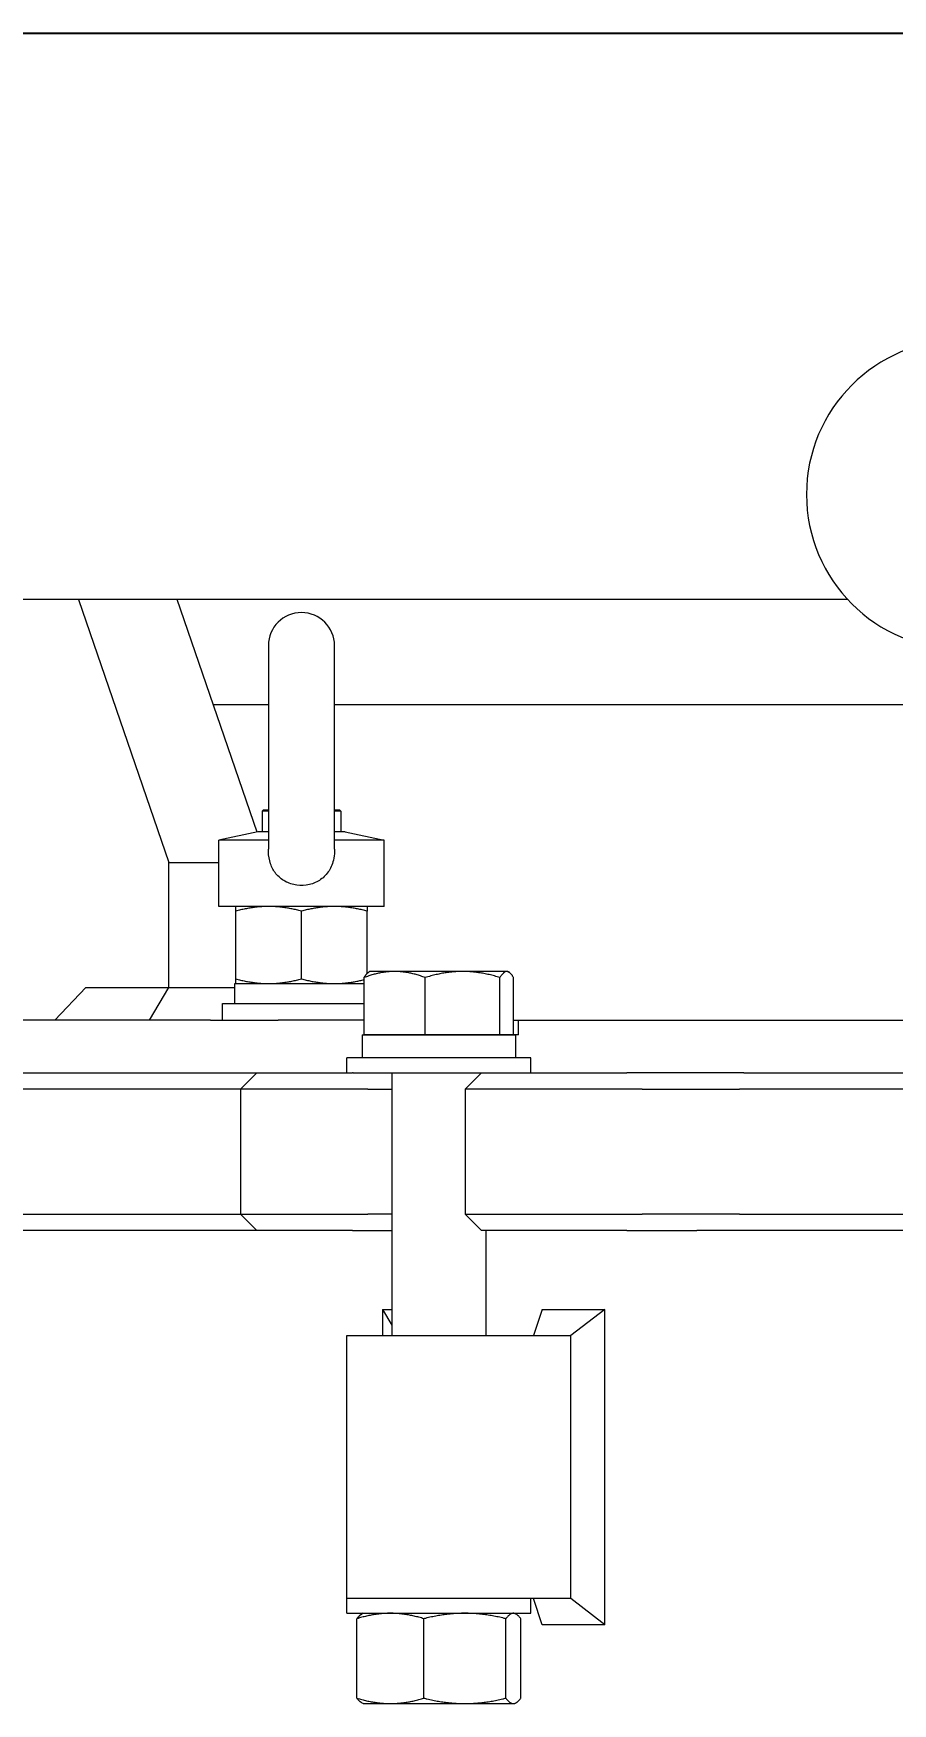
# Model space of a CAD drawing. Header units: inches. Extents: x 20 to 536, y 8 to 344.
# Drawn here: x 96.75 to 104.92, y 142.13 to 158.01 of the extents above; entities that cross this region are included whole.
import ezdxf

# ---------------------------------------------------------------- set-up
doc = ezdxf.new("R2010")
doc.units = ezdxf.units.IN
doc.header["$LTSCALE"] = 16
doc.header["$MEASUREMENT"] = 0
doc.linetypes.add('DASHED_SPACE', pattern=[0.2067, 0.1654, -0.0413])
for name, color, linetype, lineweight in [('Dimension (ANSI)', 7, 'Continuous', 25), ('Sketch Geometry (ANSI)', 7, 'Continuous', 25), ('Visible (ANSI)', 7, 'Continuous', 50)]:
    doc.layers.add(name, color=color, linetype=linetype, lineweight=lineweight)
doc.styles.add('MEMCOR Medium', font='arial.ttf')
doc.styles.add('Standard D-E', font='arial.ttf')
doc.dimstyles.new('Default (ANSI)', dxfattribs={"dimscale": 16, "dimtxt": 0.15, "dimasz": 0.098425, "dimexe": 0.125, "dimexo": 0.0625, "dimgap": 0.031496, "dimtad": 0, "dimtih": 1, "dimtoh": 1, "dimdec": 4, "dimrnd": 1e-08, "dimzin": 3, "dimdsep": 46, "dimlunit": 5, "dimtxsty": 'MEMCOR Medium', "dimcen": 0.09, "dimdle": 0.393701, "dimclrd": 256, "dimclre": 256, "dimclrt": 256, "dimadec": 0, "dimazin": 1, "dimtfac": 0.8, "dimtofl": 0, "dimtmove": 0, "dimatfit": 3, "dimfxl": 1, "dimfrac": 1, "dimtolj": 1, "dimtzin": 4, "dimlwd": -1, "dimlwe": -1, "dimarcsym": 0})
doc.dimstyles.new('in [mm] D-E NeptuneBenson', dxfattribs={"dimscale": 16, "dimtxt": 0.15, "dimasz": 0.098425, "dimexe": 0.125, "dimexo": 0.063, "dimgap": 0.031496, "dimtad": 0, "dimtih": 1, "dimtoh": 1, "dimdec": 4, "dimrnd": 1e-08, "dimzin": 3, "dimdsep": 46, "dimlunit": 5, "dimtxsty": 'Standard D-E', "dimcen": 0.09, "dimdle": 0.393701, "dimclrd": 256, "dimclre": 256, "dimclrt": 256, "dimadec": 1, "dimazin": 1, "dimtfac": 1, "dimtofl": 0, "dimtmove": 0, "dimatfit": 3, "dimfxl": 1, "dimfrac": 1, "dimtolj": 1, "dimtzin": 4, "dimlwd": -1, "dimlwe": -1, "dimarcsym": 0})

# ---------------------------------------------------------------- blocks, each defined once
blk = doc.blocks.new('*D23')
at = {"layer": 'Defpoints', "color": 0, "transparency": 16777216}
for p in [(80.3, 146.78), (141.437, 146.78), (141.437, 136.165)]:
    blk.add_point(p, dxfattribs=at)
at = {"layer": 'Dimension (ANSI)', "transparency": 16777216}
for p, q in [((80.3, 145.78), (80.3, 134.165)), ((141.437, 145.78), (141.437, 134.165)), ((81.875, 136.165), (139.862, 136.165)), ((141.437, 136.165), (144.859, 136.165))]:
    blk.add_line(p, q, dxfattribs=at)
for points in [[(81.875, 136.428), (81.875, 135.903), (80.3, 136.165)], [(139.862, 136.428), (139.862, 135.903), (141.437, 136.165)]]:
    blk.add_solid(points, dxfattribs=at)
at = {"layer": 'Dimension (ANSI)', "transparency": 16777216, "char_height": 2.4, "attachment_point": 5, "style": 'MEMCOR Medium'}
for s, insert in [('\\A1; 61{\\H0.8x;\\S1#8;} in', (154.458, 138.634)), ('\\A1;[1552.9 mm]', (154.458, 134.123))]:
    blk.add_mtext(s, dxfattribs=dict(at, insert=insert))
blk = doc.blocks.new('*D24')
at = {"layer": 'Defpoints', "color": 0, "transparency": 16777216}
for p in [(33.616, 158.01), (110.294, 158.01), (85.585, 47.596)]:
    blk.add_point(p, dxfattribs=at)
at = {"layer": 'Dimension (ANSI)', "transparency": 16777216}
for p, q in [((109.286, 158.01), (31.616, 158.01)), ((33.616, 156.436), (33.616, 107.78)), ((33.616, 49.171), (33.616, 97.827)), ((84.577, 47.596), (31.616, 47.596))]:
    blk.add_line(p, q, dxfattribs=at)
for points in [[(33.354, 156.436), (33.879, 156.436), (33.616, 158.01)], [(33.354, 49.171), (33.879, 49.171), (33.616, 47.596)]]:
    blk.add_solid(points, dxfattribs=at)
at = {"layer": 'Dimension (ANSI)', "transparency": 16777216, "char_height": 2.4, "attachment_point": 5, "style": 'Standard D-E'}
for s, insert in [('\\A1; 110{\\H1x;\\S7#16;} in', (33.616, 105.738)), ('\\A1;[2804.5 mm]', (33.616, 100.761))]:
    blk.add_mtext(s, dxfattribs=dict(at, insert=insert))

msp = doc.modelspace()

# ---------------------------------------------------------------- linework, layer by layer
at = {"layer": 'Sketch Geometry (ANSI)', "linetype": 'DASHED_SPACE', "ltscale": 1.132117}
msp.add_line((148.3565, 158.01031), (24.8, 158.01031), dxfattribs=at)
at = {"layer": 'Visible (ANSI)', "linetype": 'Continuous', "lineweight": 18}
for p, q in [((97.17879, 152.62531), (89.06596, 152.62531)), ((98.11781, 152.62531), (97.17879, 152.62531)), ((97.17879, 152.62531), (98.03839, 150.12531)), ((104.49576, 152.62531), (98.11781, 152.62531)), ((98.87777, 150.41512), (98.11781, 152.62531)), ((98.98377, 152.18763), (98.98377, 150.25196)), ((99.6137, 150.25196), (99.6137, 152.18763)), ((98.98377, 151.62531), (98.46165, 151.62531)), ((106.00874, 151.62531), (99.6137, 151.62531)), ((98.93624, 150.62531), (98.92374, 150.61281)), ((98.98377, 150.61281), (98.92374, 150.61281)), ((98.92374, 150.61281), (98.92374, 150.41632)), ((98.93624, 150.62531), (98.98377, 150.62531)), ((99.6137, 150.62531), (99.66124, 150.62531)), ((99.67374, 150.61281), (99.6137, 150.61281)), ((99.66124, 150.62531), (99.67374, 150.61281)), ((99.67374, 150.61281), (99.67374, 150.41632)), ((98.88339, 150.41632), (98.51133, 150.33723)), ((98.98377, 150.33723), (98.51133, 150.33723)), ((98.51133, 149.70731), (98.51133, 150.33723)), ((98.98377, 150.41632), (98.88339, 150.41632)), ((99.71408, 150.41632), (99.6137, 150.41632)), ((100.08614, 150.33723), (99.6137, 150.33723)), ((99.71408, 150.41632), (100.08614, 150.33723)), ((100.08614, 149.70731), (100.08614, 150.33723)), ((98.03839, 148.93781), (98.03839, 150.12531)), ((98.03839, 150.12531), (98.51133, 150.12531)), ((100.08614, 149.70731), (98.51133, 149.70731)), ((98.67374, 149.0184), (98.67374, 149.66223)), ((99.29874, 149.0184), (99.29874, 149.66223)), ((99.92374, 149.0701), (99.92374, 149.66223)), ((99.89467, 148.48494), (99.89467, 149.03035)), ((99.94997, 149.08894), (99.94007, 149.08323)), ((100.18527, 149.08894), (99.94997, 149.08894)), ((100.83153, 149.08894), (100.18527, 149.08894)), ((100.47588, 148.48494), (100.47588, 149.03035)), ((101.25222, 149.08894), (100.83153, 149.08894)), ((101.18718, 148.48494), (101.18718, 149.03035)), ((101.26197, 149.08894), (101.25222, 149.08894)), ((101.26197, 149.08894), (101.27186, 149.08323)), ((101.31726, 148.48494), (101.31726, 149.03035)), ((96.95411, 148.62531), (97.24755, 148.93781)), ((97.24755, 148.93781), (98.03839, 148.93781)), ((97.8524, 148.62531), (98.03839, 148.93781)), ((98.03839, 148.93781), (98.66624, 148.93781)), ((98.66624, 148.97331), (99.89467, 148.97331)), ((98.66624, 148.78531), (98.66624, 148.97331)), ((98.54874, 148.78531), (99.89467, 148.78531)), ((98.54874, 148.62531), (98.54874, 148.78531)), ((98.43441, 148.62531), (96.54328, 148.62531)), ((98.43441, 148.62531), (99.07585, 148.62531)), ((99.89467, 148.62531), (99.07585, 148.62531)), ((101.31726, 148.62531), (105.36874, 148.62531)), ((101.36345, 148.48494), (101.36345, 148.62531)), ((99.87647, 148.48494), (101.33547, 148.48494)), ((99.87647, 148.48494), (99.87647, 148.26594)), ((100.18527, 148.48494), (99.89467, 148.48494)), ((99.94997, 148.48494), (99.94997, 148.48494)), ((100.47588, 148.48494), (100.18527, 148.48494)), ((100.83153, 148.48494), (100.47588, 148.48494)), ((101.18718, 148.48494), (100.83153, 148.48494)), ((101.25222, 148.48494), (101.18718, 148.48494)), ((101.31726, 148.48494), (101.25222, 148.48494)), ((101.26197, 148.48494), (101.26197, 148.48494)), ((101.36345, 148.48494), (101.31726, 148.48494)), ((101.33547, 148.48494), (101.33547, 148.26594)), ((101.48097, 148.26594), (99.73097, 148.26594)), ((99.73097, 148.12531), (99.73097, 148.26594)), ((101.48097, 148.12531), (101.48097, 148.26594)), ((94.5886, 148.12531), (98.87534, 148.12531)), ((98.87534, 148.12531), (98.72034, 147.97031)), ((98.87534, 148.12531), (99.40491, 148.12531)), ((99.40491, 148.12531), (99.66149, 148.12531)), ((99.66149, 148.12531), (99.78543, 148.12531)), ((99.79204, 148.12531), (99.78543, 148.12531)), ((99.79204, 148.12531), (101.0107, 148.12531)), ((100.15847, 148.12531), (100.15847, 145.62531)), ((101.0107, 148.12531), (100.8557, 147.97031)), ((101.0107, 148.12531), (101.07541, 148.12531)), ((101.07541, 148.12531), (101.33747, 148.12531)), ((101.33747, 148.12531), (102.39376, 148.12531)), ((102.72081, 148.12531), (102.39376, 148.12531)), ((103.50644, 148.12531), (102.72081, 148.12531)), ((103.50644, 148.12531), (108.4252, 148.12531)), ((98.72034, 147.97031), (94.49958, 147.97031)), ((99.34705, 147.97031), (98.72034, 147.97031)), ((98.72034, 147.97031), (98.72034, 146.78031)), ((99.60493, 147.97031), (99.34705, 147.97031)), ((99.93108, 147.97031), (99.60493, 147.97031)), ((99.93108, 147.97031), (100.15847, 147.97031)), ((101.02598, 147.97031), (100.8557, 147.97031)), ((100.8557, 147.97031), (100.8557, 146.78031)), ((101.28936, 147.97031), (101.02598, 147.97031)), ((102.53942, 147.97031), (101.28936, 147.97031)), ((102.53942, 147.97031), (102.86646, 147.97031)), ((102.86646, 147.97031), (103.46618, 147.97031)), ((108.41184, 147.97031), (103.46618, 147.97031)), ((94.49958, 146.78031), (98.72034, 146.78031)), ((98.72034, 146.78031), (99.34705, 146.78031)), ((98.87534, 146.62531), (98.72034, 146.78031)), ((99.34705, 146.78031), (99.60493, 146.78031)), ((99.60493, 146.78031), (99.93108, 146.78031)), ((100.15847, 146.78031), (99.93108, 146.78031)), ((100.8557, 146.78031), (101.02598, 146.78031)), ((101.0107, 146.62531), (100.8557, 146.78031)), ((101.02598, 146.78031), (101.28936, 146.78031)), ((101.28936, 146.78031), (102.53942, 146.78031)), ((102.86646, 146.78031), (102.53942, 146.78031)), ((103.46618, 146.78031), (102.86646, 146.78031)), ((103.46618, 146.78031), (108.41184, 146.78031)), ((98.87534, 146.62531), (94.15597, 146.62531)), ((99.40491, 146.62531), (98.87534, 146.62531)), ((99.66149, 146.62531), (99.40491, 146.62531)), ((99.78543, 146.62531), (99.66149, 146.62531)), ((99.78543, 146.62531), (100.14483, 146.62531)), ((100.14483, 146.62531), (100.15847, 146.62531)), ((101.07541, 146.62531), (101.0107, 146.62531)), ((101.05347, 146.62531), (101.05347, 145.62531)), ((101.33747, 146.62531), (101.07541, 146.62531)), ((102.39376, 146.62531), (101.33747, 146.62531)), ((102.39376, 146.62531), (102.72081, 146.62531)), ((102.72081, 146.62531), (103.06009, 146.62531)), ((108.83143, 146.62531), (103.06009, 146.62531)), ((100.07124, 145.87521), (100.07124, 145.62531)), ((100.07124, 145.87521), (100.15847, 145.87521)), ((100.07124, 145.87521), (100.15847, 145.72623)), ((101.58794, 145.87521), (101.50656, 145.62531)), ((101.58794, 145.87521), (102.18536, 145.87521)), ((102.18536, 145.87521), (101.86201, 145.62531)), ((102.18536, 142.87541), (102.18536, 145.87521)), ((99.73097, 145.62531), (101.4282, 145.62531)), ((99.73097, 143.12531), (99.73097, 145.62531)), ((101.4282, 145.62531), (101.86201, 145.62531)), ((101.86201, 143.12531), (101.86201, 145.62531)), ((101.4282, 143.12531), (99.73097, 143.12531)), ((101.4282, 143.12531), (99.73097, 143.12531)), ((99.73097, 142.98469), (99.73097, 143.12531)), ((101.86201, 143.12531), (101.4282, 143.12531)), ((101.48097, 142.98469), (101.48097, 143.12531)), ((101.58794, 142.87541), (101.50656, 143.12531)), ((102.18536, 142.87541), (101.86201, 143.12531)), ((99.73097, 142.98469), (101.48097, 142.98469)), ((99.88697, 142.98469), (99.87612, 142.97963)), ((101.32497, 142.98469), (101.33581, 142.97963)), ((99.82636, 142.17755), (99.82636, 142.93282)), ((100.46338, 142.17755), (100.46338, 142.93282)), ((101.24299, 142.17755), (101.24299, 142.93282)), ((101.38557, 142.17755), (101.38557, 142.93282)), ((102.18536, 142.87541), (101.58794, 142.87541)), ((99.88697, 142.12569), (99.87612, 142.13074)), ((99.88697, 142.12569), (100.14487, 142.12569)), ((100.14487, 142.12569), (100.85319, 142.12569)), ((100.85319, 142.12569), (101.31428, 142.12569)), ((101.31428, 142.12569), (101.32497, 142.12569)), ((101.32497, 142.12569), (101.33581, 142.13074))]:
    msp.add_line(p, q, dxfattribs=at)
for centre, radius, start, end in [((105.57441, 153.62537), 1.47092, 90, 270), ((99.29874, 152.18763), 0.31496, 0, 180)]:
    msp.add_arc(centre, radius, start, end, dxfattribs=at)
msp.add_open_spline([(99.61371, 150.25196), (99.61371, 150.22319), (99.61145, 150.1945), (99.59738, 150.1182), (99.58125, 150.07903), (99.54052, 150.0137), (99.51368, 149.98532), (99.44936, 149.9403), (99.41284, 149.92436), (99.33498, 149.90631), (99.29436, 149.90441), (99.21487, 149.91498), (99.17672, 149.92729), (99.10912, 149.96475), (99.08016, 149.98897), (99.03402, 150.04634), (99.0171, 150.07796), (98.99251, 150.14949), (98.98611, 150.18841), (98.98395, 150.23597), (98.98377, 150.24396), (98.98377, 150.25196)], degree=3, knots=[0.21713249, 0.21713249, 0.21713249, 0.21713249, 0.4360614, 0.4360614, 0.81037425, 0.81037425, 1.20283151, 1.20283151, 1.59567121, 1.59567121, 1.99045995, 1.99045995, 2.38348301, 2.38348301, 2.7609854, 2.7609854, 3.1199212, 3.1199212, 3.50625859, 3.50625859, 3.58411896, 3.58411896, 3.58411896, 3.58411896], dxfattribs=at)
for points, weights in [([(98.67374, 149.66223), (98.67374, 149.70731), (98.67374, 149.70731)], [1, 1.0379548493, 1]), ([(98.98624, 149.70731), (98.8412, 149.70731), (98.67374, 149.66223)], [1, 1.0379548493, 1]), ([(99.29874, 149.66223), (99.13127, 149.70731), (98.98624, 149.70731)], [1, 1.0379548493, 1]), ([(99.61124, 149.70731), (99.4662, 149.70731), (99.29874, 149.66223)], [1, 1.0379548493, 1]), ([(99.92374, 149.66223), (99.75627, 149.70731), (99.61124, 149.70731)], [1, 1.0379548493, 1]), ([(99.92374, 149.70731), (99.92374, 149.70731), (99.92374, 149.66223)], [1, 1.0379548493, 1]), ([(98.67374, 148.97331), (98.67374, 148.97331), (98.67374, 149.0184)], [1, 1.0379548493, 1]), ([(98.67374, 149.0184), (98.8412, 148.97331), (98.98624, 148.97331)], [1, 1.0379548493, 1]), ([(98.98624, 148.97331), (99.13127, 148.97331), (99.29874, 149.0184)], [1, 1.0379548493, 1]), ([(99.29874, 149.0184), (99.4662, 148.97331), (99.61124, 148.97331)], [1, 1.0379548493, 1]), ([(99.61124, 148.97331), (99.74438, 148.97331), (99.89467, 149.01085)], [1, 1.0347350804, 1.00589326179]), ([(100.18527, 149.08894), (100.0504, 149.08894), (99.89467, 149.03035)], [1, 1.0379548493, 1]), ([(99.89467, 149.03035), (99.91883, 149.07097), (99.94007, 149.08323)], [1, 1.02600759169, 1.01637310665]), ([(100.47588, 149.03035), (100.32014, 149.08894), (100.18527, 149.08894)], [1, 1.0379548493, 1]), ([(100.83153, 149.08894), (100.66647, 149.08894), (100.47588, 149.03035)], [1, 1.0379548493, 1]), ([(101.18718, 149.03035), (100.99658, 149.08894), (100.83153, 149.08894)], [1, 1.0379548493, 1]), ([(101.25222, 149.08894), (101.22203, 149.08894), (101.18718, 149.03035)], [1, 1.0379548493, 1]), ([(101.31726, 149.03035), (101.28241, 149.08894), (101.25222, 149.08894)], [1, 1.0379548493, 1]), ([(100.14487, 142.98469), (99.99705, 142.98469), (99.82636, 142.93282)], [1, 1.0379548493, 1]), ([(99.82636, 142.93282), (99.85284, 142.96877), (99.87612, 142.97963)], [1, 1.02600759169, 1.01637310665]), ([(100.46338, 142.93282), (100.29269, 142.98469), (100.14487, 142.98469)], [1, 1.0379548493, 1]), ([(100.85319, 142.98469), (100.67228, 142.98469), (100.46338, 142.93282)], [1, 1.0379548493, 1]), ([(101.24299, 142.93282), (101.0341, 142.98469), (100.85319, 142.98469)], [1, 1.0379548493, 1]), ([(101.31428, 142.98469), (101.2812, 142.98469), (101.24299, 142.93282)], [1, 1.0379548493, 1]), ([(101.38557, 142.93282), (101.34737, 142.98469), (101.31428, 142.98469)], [1, 1.0379548493, 1]), ([(99.87612, 142.13074), (99.85284, 142.1416), (99.82636, 142.17755)], [1.01637310665, 1.02600759169, 1]), ([(99.82636, 142.17755), (99.99705, 142.12569), (100.14487, 142.12569)], [1, 1.0379548493, 1]), ([(100.14487, 142.12569), (100.29269, 142.12569), (100.46338, 142.17755)], [1, 1.0379548493, 1]), ([(100.46338, 142.17755), (100.67228, 142.12569), (100.85319, 142.12569)], [1, 1.0379548493, 1]), ([(100.85319, 142.12569), (101.0341, 142.12569), (101.24299, 142.17755)], [1, 1.0379548493, 1]), ([(101.24299, 142.17755), (101.2812, 142.12569), (101.31428, 142.12569)], [1, 1.0379548493, 1]), ([(101.31428, 142.12569), (101.34737, 142.12569), (101.38557, 142.17755)], [1, 1.0379548493, 1])]:
    msp.add_rational_spline(points, weights, degree=2, dxfattribs=at)

# ---------------------------------------------------------------- dimensions: what is measured, and where the dimension line sits
at = {"layer": 'Dimension (ANSI)'}
for base, p1, p2, angle, text, dimstyle, override, picture, middle in [((33.61624, 158.01031), (85.58475, 47.59631), (110.29374, 158.01031), 90, ' <> in\\X[2804.5 mm]', 'in [mm] D-E NeptuneBenson', {"dimgap": 0.031496, "dimdec": 4, "dimpost": '', "dimtol": 0, "dimlim": 0, "dimtp": 0, "dimtm": 0, "dimtdec": 2, "dimatfit": 1}, '*D24', (33.61624, 102.80331)), ((141.43717, 136.16536), (80.3003, 146.78031), (141.43717, 146.78031), 180, ' <> in\\X[1552.9 mm]', 'Default (ANSI)', {"dimgap": 0.031496, "dimtih": 0, "dimtoh": 0, "dimdec": 4, "dimpost": '', "dimtol": 0, "dimlim": 0, "dimtp": 0, "dimtm": 0, "dimtdec": 2, "dimatfit": 2}, '*D23', (154.45799, 136.16536))]:
    dim = msp.add_linear_dim(base=base, p1=p1, p2=p2, angle=angle, text=text, dimstyle=dimstyle, override=override, dxfattribs=at)
    dim.commit()
    dim.dimension.update_dxf_attribs({"geometry": picture, "text_midpoint": middle, "dimtype": 160})

doc.saveas('drawing.dxf')
